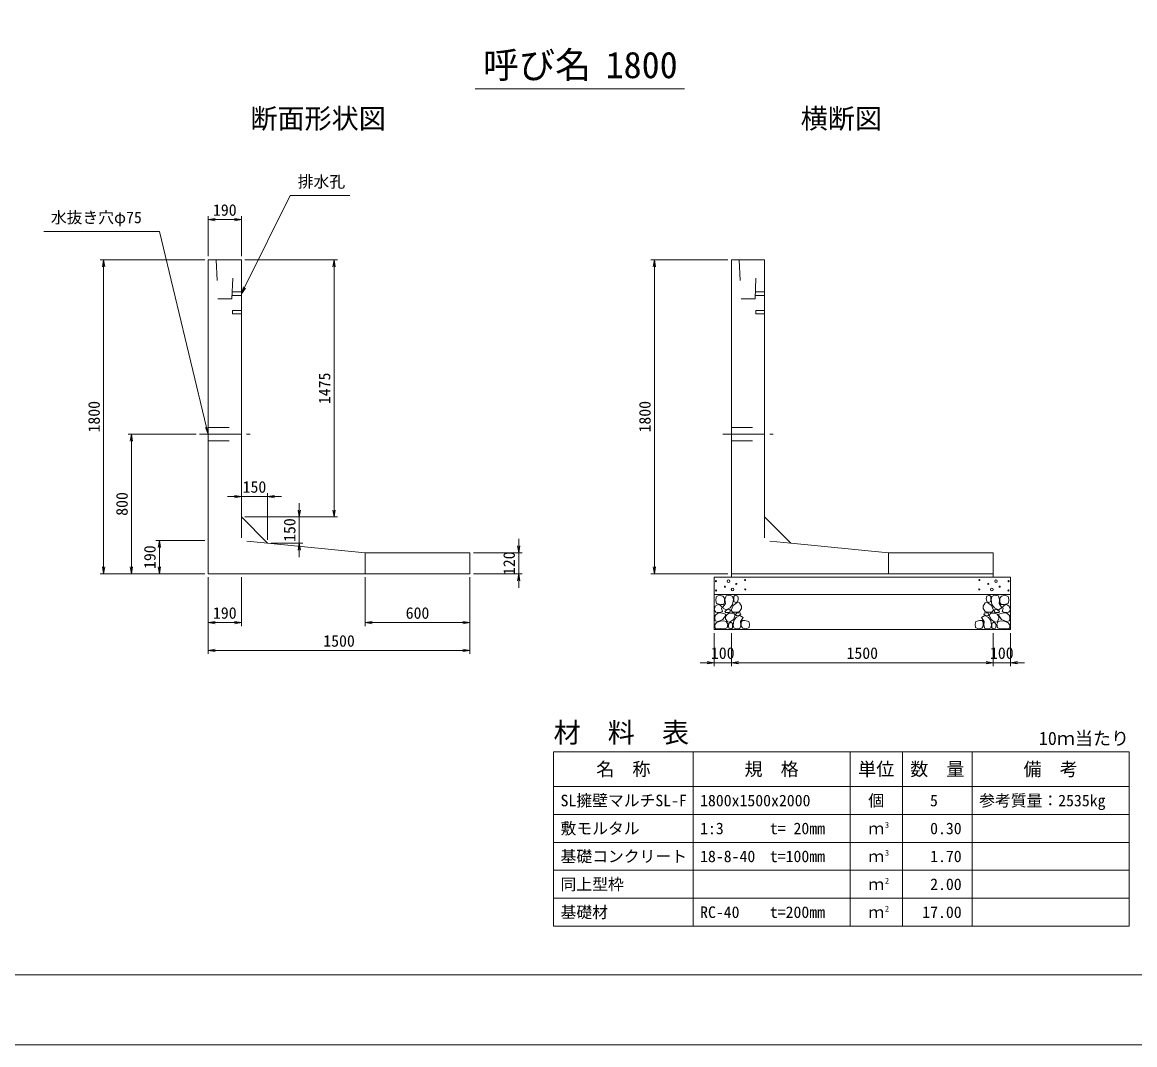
# Model space of a CAD drawing. Units: millimetres at full size, sheet at 1:20. Extents: x 95510 to 112330, y -109759 to -97879.
# Drawn here: x 102714 to 109092, y -109759 to -103898 of the extents above; entities that cross this region are included whole.
import ezdxf
from ezdxf.enums import TextEntityAlignment as Align

# ---------------------------------------------------------------- set-up
doc = ezdxf.new("R2010")
doc.units = ezdxf.units.MM
doc.header["$LTSCALE"] = 20
doc.linetypes.add('CHAIN', pattern=[18.5, 12, -1.5, 3.5, -1.5])
doc.linetypes.add('DASHED_SPACED', pattern=[12, 6, -6])
for name, color, linetype, lineweight in [('D-BMK', 2, 'CHAIN', 13), ('D-DCR-HCHn', 4, 'Continuous', 9), ('D-MTR-FRAM', 7, 'Continuous', 13), ('D-MTR-LINE', 7, 'Continuous', 13), ('D-STR-DIM', 7, 'Continuous', 9), ('D-STR-STRn', 1, 'Continuous', 13), ('D-STR-TXT', 7, 'Continuous', 9), ('D-TTL', 2, 'Continuous', 13), ('D-TTL-TXT', 7, 'Continuous', 13)]:
    doc.layers.add(name, color=color, linetype=linetype, lineweight=lineweight)
doc.layers.add('D-MTR', color=7, linetype='Continuous')
doc.layers.add('D-MTR-TXT', color=7, linetype='Continuous')
doc.styles.add('ＭＳ ゴシック', font='')
doc.styles.get('ＭＳ ゴシック').set_extended_font_data('MS Gothic')

# ---------------------------------------------------------------- blocks, each defined once
blk = doc.blocks.new('open_arrow')
at = {"color": 0, "linetype": 'Continuous', "lineweight": -2}
blk.add_lwpolyline([(7.5, 1.25), (0, 0), (7.5, -1.25)], dxfattribs=at)

msp = doc.modelspace()

# ---------------------------------------------------------------- linework, layer by layer
at = {"layer": 'D-BMK'}
for p, q in [((103730.11, -106258.73), (104020.11, -106258.73)), ((106730.11, -106258.73), (107020.11, -106258.73))]:
    msp.add_line(p, q, dxfattribs=at)
at = {"layer": 'D-DCR-HCHn'}
for points in [[(106731.31, -107187.13), (106710.51, -107182.51), (106692.01, -107191.76), (106689.7, -107212.56), (106694.33, -107228.74), (106717.44, -107235.67), (106733.62, -107235.67), (106740.55, -107224.12), (106740.55, -107198.69)], [(106749.8, -107184.82), (106742.87, -107205.62), (106745.18, -107228.74), (106729, -107254.17), (106749.8, -107265.72), (106772.91, -107254.17), (106786.78, -107235.67), (106791.41, -107205.62), (106786.78, -107189.44), (106772.91, -107182.51)], [(106789.09, -107240.3), (106777.54, -107268.03), (106786.78, -107279.59), (106814.52, -107279.59), (106826.08, -107274.97), (106837.64, -107258.79), (106837.64, -107244.92), (106826.08, -107226.43), (106812.21, -107224.12)], [(106793.72, -107189.44), (106793.72, -107217.18), (106805.27, -107224.12), (106816.83, -107217.18), (106819.14, -107201), (106816.83, -107187.13), (106800.65, -107182.51)], [(108271.13, -107240.3), (108282.68, -107268.03), (108273.44, -107279.59), (108245.7, -107279.59), (108234.14, -107274.97), (108222.58, -107258.79), (108222.58, -107244.92), (108234.14, -107226.43), (108248.01, -107224.12)], [(108266.5, -107189.44), (108266.5, -107217.18), (108254.95, -107224.12), (108243.39, -107217.18), (108241.08, -107201), (108243.39, -107187.13), (108259.57, -107182.51)], [(108310.42, -107184.82), (108317.35, -107205.62), (108315.04, -107228.74), (108331.22, -107254.17), (108310.42, -107265.72), (108287.31, -107254.17), (108273.44, -107235.67), (108268.81, -107205.62), (108273.44, -107189.44), (108287.31, -107182.51)], [(108328.91, -107187.13), (108349.71, -107182.51), (108368.21, -107191.76), (108370.52, -107212.56), (108365.9, -107228.74), (108342.78, -107235.67), (108326.6, -107235.67), (108319.67, -107224.12), (108319.67, -107198.69)], [(106687.39, -107244.92), (106680.46, -107265.72), (106689.7, -107279.59), (106712.82, -107281.9), (106728.6, -107275.13), (106722.06, -107258.79), (106726.69, -107249.54), (106717.44, -107240.3), (106703.57, -107235.67)], [(106731.27, -107321.72), (106748.39, -107296.04), (106746.25, -107289.62), (106722.7, -107283.19), (106701.3, -107285.33), (106686.32, -107298.18), (106684.18, -107313.16), (106686.32, -107328.14), (106703.44, -107332.42)], [(106754.42, -107265.72), (106742.87, -107274.97), (106747.49, -107281.9), (106763.67, -107281.9), (106770.6, -107279.59), (106775.23, -107270.35), (106768.29, -107263.41)], [(106791.19, -107321.72), (106801.89, -107296.04), (106793.33, -107285.33), (106767.65, -107285.33), (106756.95, -107289.62), (106746.25, -107304.6), (106746.25, -107317.44), (106756.95, -107334.56), (106769.79, -107336.7)], [(106823.3, -107298.18), (106834, -107289.62), (106829.72, -107283.19), (106814.73, -107283.19), (106808.31, -107285.33), (106804.03, -107293.9), (106810.45, -107300.32)], [(108236.92, -107298.18), (108226.22, -107289.62), (108230.5, -107283.19), (108245.49, -107283.19), (108251.91, -107285.33), (108256.19, -107293.9), (108249.77, -107300.32)], [(108269.03, -107321.72), (108258.33, -107296.04), (108266.89, -107285.33), (108292.57, -107285.33), (108303.27, -107289.62), (108313.97, -107304.6), (108313.97, -107317.44), (108303.27, -107334.56), (108290.43, -107336.7)], [(108305.8, -107265.72), (108317.35, -107274.97), (108312.73, -107281.9), (108296.55, -107281.9), (108289.62, -107279.59), (108284.99, -107270.35), (108291.93, -107263.41)], [(108328.96, -107321.72), (108311.83, -107296.04), (108313.97, -107289.62), (108337.52, -107283.19), (108358.92, -107285.33), (108373.9, -107298.18), (108376.04, -107313.16), (108373.9, -107328.14), (108356.78, -107332.42)], [(108372.83, -107244.92), (108379.76, -107265.72), (108370.52, -107279.59), (108347.4, -107281.9), (108331.62, -107275.13), (108338.16, -107258.79), (108333.53, -107249.54), (108342.78, -107240.3), (108356.65, -107235.67)], [(106739.83, -107375.22), (106754.81, -107368.8), (106759.09, -107347.4), (106750.53, -107332.42), (106735.55, -107328.14), (106716.28, -107330.28), (106694.88, -107338.84), (106684.18, -107351.68), (106684.18, -107366.66), (106690.6, -107375.22), (106716.28, -107373.08)], [(106786.91, -107368.8), (106786.91, -107343.12), (106776.21, -107336.7), (106765.51, -107343.12), (106763.37, -107358.1), (106765.51, -107370.94), (106780.49, -107375.22)], [(106827.58, -107373.08), (106834, -107353.82), (106831.86, -107332.42), (106846.84, -107308.88), (106827.58, -107298.18), (106806.17, -107308.88), (106793.33, -107326), (106789.05, -107353.82), (106793.33, -107368.8), (106806.17, -107375.22)], [(106844.7, -107370.94), (106863.96, -107375.22), (106881.08, -107366.66), (106883.22, -107347.4), (106878.94, -107332.42), (106857.54, -107326), (106842.56, -107326), (106836.14, -107336.7), (106836.14, -107360.24)], [(108215.52, -107370.94), (108196.26, -107375.22), (108179.14, -107366.66), (108177, -107347.4), (108181.28, -107332.42), (108202.68, -107326), (108217.66, -107326), (108224.08, -107336.7), (108224.08, -107360.24)], [(108232.64, -107373.08), (108226.22, -107353.82), (108228.36, -107332.42), (108213.38, -107308.88), (108232.64, -107298.18), (108254.05, -107308.88), (108266.89, -107326), (108271.17, -107353.82), (108266.89, -107368.8), (108254.05, -107375.22)], [(108273.31, -107368.8), (108273.31, -107343.12), (108284.01, -107336.7), (108294.71, -107343.12), (108296.85, -107358.1), (108294.71, -107370.94), (108279.73, -107375.22)], [(108320.39, -107375.22), (108305.41, -107368.8), (108301.13, -107347.4), (108309.69, -107332.42), (108324.67, -107328.14), (108343.94, -107330.28), (108365.34, -107338.84), (108376.04, -107351.68), (108376.04, -107366.66), (108369.62, -107375.22), (108343.94, -107373.08)]]:
    msp.add_lwpolyline(points, close=True, dxfattribs=at)
for centre, radius in [((106763.45, -107101.3), 7.5), ((106858.24, -107095.25), 3), ((108201.98, -107095.25), 3), ((108296.77, -107101.3), 7.5), ((106690.84, -107101.3), 3), ((106691.98, -107154.81), 3), ((106742.4, -107132.97), 3), ((106786.77, -107148.76), 7.5), ((106807.82, -107117.09), 3), ((106859.38, -107148.76), 3), ((108200.84, -107148.76), 3), ((108252.4, -107117.09), 3), ((108273.45, -107148.76), 7.5), ((108317.82, -107132.97), 3), ((108368.24, -107154.81), 3), ((108369.38, -107101.3), 3)]:
    msp.add_circle(centre, radius, dxfattribs=at)
at = {"layer": 'D-MTR-FRAM'}
for p, q in [((105760.11, -108078.73), (109060.11, -108078.73)), ((105760.11, -108078.73), (105760.11, -109078.73)), ((109060.11, -108078.73), (109060.11, -109078.73)), ((105760.11, -109078.73), (109060.11, -109078.73))]:
    msp.add_line(p, q, dxfattribs=at)
at = {"layer": 'D-MTR-LINE'}
for p, q in [((106560.11, -108078.73), (106560.11, -109078.73)), ((107460.11, -108078.73), (107460.11, -109078.73)), ((107760.11, -108078.73), (107760.11, -109078.73)), ((108160.11, -108078.73), (108160.11, -109078.73)), ((105760.11, -108278.73), (109060.11, -108278.73)), ((105760.11, -108438.73), (109060.11, -108438.73)), ((105760.11, -108598.73), (109060.11, -108598.73)), ((105760.11, -108758.73), (109060.11, -108758.73)), ((105760.11, -108918.73), (109060.11, -108918.73))]:
    msp.add_line(p, q, dxfattribs=at)
at = {"layer": 'D-STR-DIM'}
for p, q in [((103780.11, -105238.73), (103780.11, -105008.73)), ((103780.11, -105028.73), (103970.11, -105028.73)), ((103970.11, -105238.73), (103970.11, -105008.73)), ((103760.11, -105258.73), (103160.11, -105258.73)), ((103180.11, -107058.73), (103180.11, -105258.73)), ((103990.11, -105258.73), (104521.79, -105258.73)), ((104501.79, -106733.52), (104501.79, -105258.73)), ((106760.11, -105258.73), (106318.55, -105258.73)), ((106338.55, -107058.73), (106338.55, -105258.73)), ((103710.11, -106258.73), (103320.11, -106258.73)), ((103340.11, -107058.73), (103340.11, -106258.73)), ((103890.11, -106616.1), (104200.11, -106616.1)), ((103970.11, -106713.52), (103970.11, -106596.1)), ((104120.11, -106863.52), (104120.11, -106596.1)), ((104301.79, -106963.52), (104301.79, -106653.52)), ((103990.11, -106733.52), (104321.79, -106733.52)), ((103990.11, -106733.52), (104521.79, -106733.52)), ((103760.11, -106868.73), (103480.11, -106868.73)), ((103500.11, -107058.73), (103500.11, -106868.73)), ((104140.11, -106883.52), (104321.79, -106883.52)), ((105560.11, -106858.73), (105560.11, -107138.73)), ((105300.11, -106938.73), (105580.11, -106938.73)), ((103760.11, -107058.73), (103160.11, -107058.73)), ((103760.11, -107058.73), (103320.11, -107058.73)), ((103760.11, -107058.73), (103480.11, -107058.73)), ((103780.11, -107078.73), (103780.11, -107518.73)), ((103780.11, -107078.73), (103780.11, -107358.73)), ((103970.11, -107078.73), (103970.11, -107358.73)), ((104680.11, -107078.73), (104680.11, -107358.73)), ((105280.11, -107078.73), (105280.11, -107518.73)), ((105280.11, -107078.73), (105280.11, -107358.73)), ((105300.11, -107058.73), (105580.11, -107058.73)), ((106760.11, -107058.73), (106318.55, -107058.73)), ((103780.11, -107338.73), (103970.11, -107338.73)), ((104680.11, -107338.73), (105280.11, -107338.73)), ((106680.11, -107398.73), (106680.11, -107588.73)), ((106780.11, -107398.73), (106780.11, -107588.73)), ((106780.11, -107398.73), (106780.11, -107588.73)), ((108280.11, -107398.73), (108280.11, -107588.73)), ((108280.11, -107398.73), (108280.11, -107588.73)), ((108380.11, -107398.73), (108380.11, -107588.73)), ((105280.11, -107498.73), (103780.11, -107498.73)), ((106860.11, -107568.73), (106600.11, -107568.73)), ((106780.11, -107568.73), (108280.11, -107568.73)), ((108200.11, -107568.73), (108460.11, -107568.73))]:
    msp.add_line(p, q, dxfattribs=at)
at = {"layer": 'D-STR-STRn'}
for p, q in [((103780.11, -107058.73), (103780.11, -105258.73)), ((103780.11, -105258.73), (103970.11, -105258.73)), ((103970.11, -105258.73), (103970.11, -106733.52)), ((106780.11, -107058.73), (106780.11, -105258.73)), ((106780.11, -105258.73), (106970.11, -105258.73)), ((106970.11, -105258.73), (106970.11, -106733.52)), ((104120.11, -106883.52), (103970.11, -106733.52)), ((107120.11, -106883.52), (106970.11, -106733.52)), ((104120.11, -106883.52), (104680.11, -106938.73)), ((107120.11, -106883.52), (107680.11, -106938.73)), ((104680.11, -106938.73), (105280.11, -106938.73)), ((104680.11, -107058.73), (104680.11, -106938.73)), ((105280.11, -106938.73), (105280.11, -107058.73)), ((107680.11, -106938.73), (108280.11, -106938.73)), ((107680.11, -107058.73), (107680.11, -106938.73)), ((108280.11, -106938.73), (108280.11, -107058.73)), ((105280.11, -107058.73), (103780.11, -107058.73)), ((106680.11, -107378.73), (106680.11, -107078.73)), ((106680.11, -107078.73), (108380.11, -107078.73)), ((106780.11, -107058.73), (106780.11, -107078.73)), ((108280.11, -107058.73), (106780.11, -107058.73)), ((108280.11, -107058.73), (108280.11, -107078.73)), ((108380.11, -107078.73), (108380.11, -107378.73)), ((106680.11, -107178.73), (108380.11, -107178.73)), ((106680.11, -107378.73), (108380.11, -107378.73))]:
    msp.add_line(p, q, dxfattribs=at)
at = {"layer": 'D-STR-STRn', "linetype": 'DASHED_SPACED'}
for p, q in [((103825.11, -105258.73), (103835.11, -105483.73)), ((103915.11, -105483.73), (103925.11, -105258.73)), ((106825.11, -105258.73), (106835.11, -105483.73)), ((106915.11, -105483.73), (106925.11, -105258.73)), ((103835.11, -105483.73), (103915.11, -105483.73)), ((103916, -105463.73), (103970.11, -105463.73)), ((103916.89, -105443.73), (103970.11, -105443.73)), ((106835.11, -105483.73), (106915.11, -105483.73)), ((106916, -105463.73), (106970.11, -105463.73)), ((106916.89, -105443.73), (106970.11, -105443.73)), ((103780.11, -106221.23), (103970.11, -106221.23)), ((106780.11, -106221.23), (106970.11, -106221.23)), ((103780.11, -106296.23), (103970.11, -106296.23)), ((106780.11, -106296.23), (106970.11, -106296.23))]:
    msp.add_line(p, q, dxfattribs=at)
at = {"layer": 'D-STR-STRn', "color": 2, "linetype": 'DASHED_SPACED'}
for p, q in [((103970.11, -106733.52), (103970.11, -106868.73)), ((106970.11, -106733.52), (106970.11, -106868.73)), ((104120.11, -106883.52), (103970.11, -106868.73)), ((107120.11, -106883.52), (106970.11, -106868.73))]:
    msp.add_line(p, q, dxfattribs=at)
at = {"layer": 'D-STR-STRn', "linetype": 'DASHED_SPACED'}
for points in [[(103970.11, -105549.23), (103920.11, -105549.23), (103920.11, -105568.23), (103970.11, -105568.23)], [(106970.11, -105549.23), (106920.11, -105549.23), (106920.11, -105568.23), (106970.11, -105568.23)]]:
    msp.add_lwpolyline(points, dxfattribs=at)
at = {"layer": 'D-STR-TXT'}
for p, q in [((104250.11, -104891.51), (104592.29, -104891.51)), ((103500.11, -105096.51), (102837.93, -105096.51))]:
    msp.add_line(p, q, dxfattribs=at)
for points in [[(103970.11, -105453.73), (103987.94, -105417.92), (104250.11, -104891.51)], [(103780.11, -106258.73), (103770.74, -106219.84), (103500.11, -105096.51)]]:
    msp.add_lwpolyline(points, dxfattribs=at)
at = {"layer": 'D-TTL'}
for points in [[(95510.11, -109758.73), (112330.11, -109758.73), (112330.11, -97878.73), (95510.11, -97878.73)], [(95910.11, -109358.73), (111930.11, -109358.73), (111930.11, -98278.73), (95910.11, -98278.73)]]:
    msp.add_lwpolyline(points, close=True, dxfattribs=at)
at = {"layer": 'D-TTL-TXT'}
msp.add_line((105310.11, -104278.73), (106510.11, -104278.73), dxfattribs=at)

# ---------------------------------------------------------------- block references
at = {"layer": 'D-STR-DIM', "xscale": 5.33, "yscale": 5.33}
for p in [(103780.11, -105028.73), (104120.11, -106616.1), (103780.11, -107338.73), (104680.11, -107338.73), (103780.11, -107498.73), (106780.11, -107568.73), (106780.11, -107568.73), (108380.11, -107568.73)]:
    msp.add_blockref('open_arrow', p, dxfattribs=at)
for p, rotation in [((103970.11, -105028.73), 180), ((103180.11, -105258.73), 270), ((104501.79, -105258.73), 270), ((106338.55, -105258.73), 270), ((103340.11, -106258.73), 270), ((103970.11, -106616.1), 180), ((104301.79, -106733.52), 90), ((104501.79, -106733.52), 90), ((103500.11, -106868.73), 270), ((104301.79, -106883.52), 270), ((105560.11, -106938.73), 90), ((103180.11, -107058.73), 90), ((103340.11, -107058.73), 90), ((103500.11, -107058.73), 90), ((106338.55, -107058.73), 90), ((105560.11, -107058.73), 270), ((103970.11, -107338.73), 180), ((105280.11, -107338.73), 180), ((105280.11, -107498.73), 180), ((106680.11, -107568.73), 180), ((108280.11, -107568.73), 180), ((108280.11, -107568.73), 180)]:
    msp.add_blockref('open_arrow', p, dxfattribs=dict(at, rotation=rotation))
at = {"layer": 'D-STR-TXT', "xscale": 5.33, "yscale": 5.33}
for p, rotation in [((103970.11, -105453.73), 63.5), ((103780.11, -106258.73), 103.5)]:
    msp.add_blockref('open_arrow', p, dxfattribs=dict(at, rotation=rotation))

# ---------------------------------------------------------------- texts
at = {"layer": 'D-MTR', "style": 'ＭＳ ゴシック'}
msp.add_text('材\u3000料\u3000表', height=113.9, dxfattribs=at).set_placement((105760.11, -108060.58), align=Align.BOTTOM_LEFT)
msp.add_text('10ｍ当たり', height=75.95, dxfattribs=at).set_placement((109060.11, -108063.29), align=Align.BOTTOM_RIGHT)
at = {"layer": 'D-MTR-TXT', "style": 'ＭＳ ゴシック'}
for s, height, p in [('名\u3000称', 75.95, (106160.11, -108178.73)), ('規\u3000格', 75.95, (107010.11, -108178.73)), ('単位', 75.95, (107610.11, -108178.73)), ('数\u3000量', 75.95, (107960.11, -108178.73)), ('備\u3000考', 75.95, (108610.11, -108178.73)), ('個', 66.46, (107610.11, -108358.73)), ('ｍ', 66.46, (107610.11, -108518.73)), ('ｍ', 66.46, (107610.11, -108678.73)), ('ｍ', 66.46, (107610.11, -108838.73)), ('ｍ', 66.46, (107610.11, -108998.73))]:
    msp.add_text(s, height=height, dxfattribs=at).set_placement(p, align=Align.MIDDLE_CENTER)
for s, p in [('SL擁壁マルチSL-F', (105800.11, -108358.73)), ('1800x1500x2000', (106600.11, -108358.73)), ('参考質量：2535kg', (108200.11, -108358.73)), ('敷モルタル', (105800.11, -108518.73)), ('1:3', (106600.11, -108518.73)), ('t= 20mm', (107000.11, -108518.73)), ('基礎コンクリート', (105800.11, -108678.73)), ('18-8-40', (106600.11, -108678.73)), ('t=100mm', (107000.11, -108678.73)), ('同上型枠', (105800.11, -108838.73)), ('基礎材', (105800.11, -108998.73)), ('RC-40', (106600.11, -108998.73)), ('t=200mm', (107000.11, -108998.73))]:
    msp.add_text(s, height=66.46, dxfattribs=at).set_placement(p, align=Align.MIDDLE_LEFT)
for s, p in [('5', (107963.66, -108358.73)), ('0.30', (108100.11, -108518.73)), ('1.70', (108100.11, -108678.73)), ('2.00', (108100.11, -108838.73)), ('17.00', (108100.11, -108998.73))]:
    msp.add_text(s, height=66.46, dxfattribs=at).set_placement(p, align=Align.MIDDLE_RIGHT)
for s, p in [('3', (107660.11, -108525.1)), ('3', (107660.11, -108685.1)), ('2', (107660.11, -108845.1)), ('2', (107660.11, -109005.1))]:
    msp.add_text(s, height=33.23, dxfattribs=at).set_placement(p, align=Align.BOTTOM_LEFT)
at = {"layer": 'D-STR-DIM', "style": 'ＭＳ ゴシック'}
for s, p in [('190', (103875.11, -104973.73)), ('150', (104045.11, -106561.1)), ('190', (103875.11, -107283.73)), ('600', (104980.11, -107283.73)), ('1500', (104530.11, -107443.73)), ('100', (106730.11, -107513.73)), ('1500', (107530.11, -107513.73)), ('100', (108330.11, -107513.73))]:
    msp.add_text(s, height=66.46, dxfattribs=at).set_placement(p, align=Align.MIDDLE_CENTER)
for s, p in [('1475', (104446.79, -105996.12)), ('1800', (103125.11, -106158.73)), ('1800', (106283.55, -106158.73)), ('800', (103285.11, -106658.73)), ('150', (104246.79, -106808.52)), ('190', (103445.11, -106963.73)), ('120', (105505.11, -106998.73))]:
    msp.add_text(s, height=66.46, rotation=90, dxfattribs=at).set_placement(p, align=Align.MIDDLE_CENTER)
at = {"layer": 'D-STR-TXT', "style": 'ＭＳ ゴシック'}
for s, p in [('排水孔', (104293.14, -104864.26)), ('水抜き穴φ75', (102877.51, -105069.26))]:
    msp.add_text(s, height=66.46, dxfattribs=at).set_placement(p, align=Align.BOTTOM_LEFT)
at = {"layer": 'D-TTL-TXT', "style": 'ＭＳ ゴシック'}
for s, height, p in [('呼び名', 151.9, (105665.11, -104263.73)), ('1800', 151.9, (106265.11, -104263.73)), ('断面形状図', 113.9, (104410.11, -104540.58)), ('横断図', 113.9, (107410.11, -104540.58))]:
    msp.add_text(s, height=height, dxfattribs=at).set_placement(p, align=Align.BOTTOM_CENTER)

doc.saveas('drawing.dxf')
